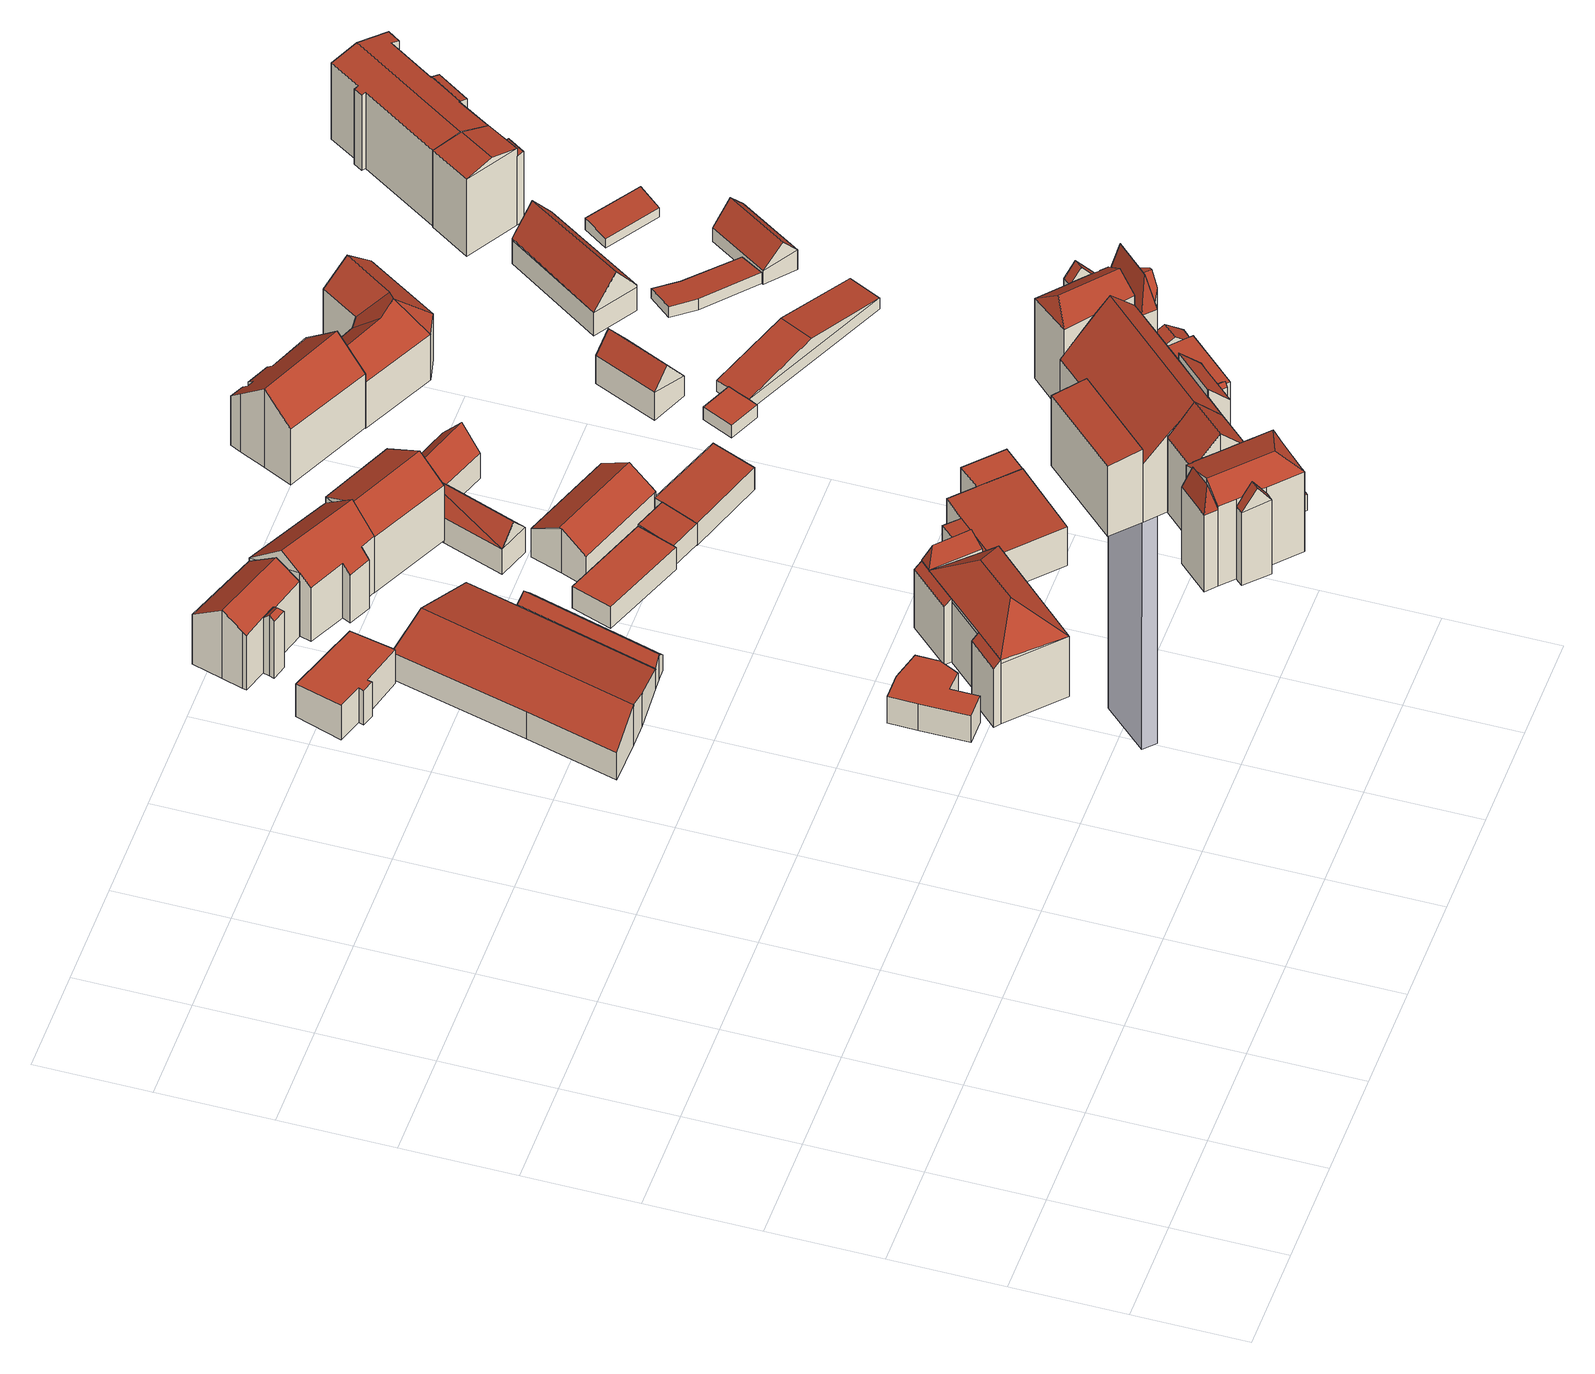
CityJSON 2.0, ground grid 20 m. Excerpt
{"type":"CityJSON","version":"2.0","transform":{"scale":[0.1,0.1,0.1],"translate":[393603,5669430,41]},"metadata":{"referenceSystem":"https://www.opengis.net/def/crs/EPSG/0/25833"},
"CityObjects":{
"building1":{"type":"Building","attributes":{"name":"Freie Werkschule Meißen","Dachtyp_tdc":"tdcPolyFlatRoof","Gemeindeschluessel":14627140,"Dachneigung":0,"QualitaetDacherkennung":11,"Geometrietyp2DReferenz":"3000","function":"31001_3021","roofType":"1000","measuredHeight":5.9},"geometry":[{"type":"MultiSurface","lod":"2","boundaries":[[[0,1,2,3]],[[1,4,5,2]],[[4,6,7,5]],[[6,8,9,7]],[[8,10,11,9]],[[10,12,13,11]],[[12,14,15,13]],[[14,16,17,15]],[[16,0,3,17]],[[16,14,12,10,8,6,4,1,0]],[[3,2,5,7,9,11,13,15,17]]],"semantics":{"surfaces":[{"type":"WallSurface"},{"type":"RoofSurface"},{"type":"GroundSurface"}],"values":[0,0,0,0,0,0,0,0,0,1,2]}}]},
"building2":{"type":"Building","attributes":{"name":"Freie Werkschule Meißen","Gemeindeschluessel":14627140,"Geometrietyp2DReferenz":"3000","function":"31001_3021","roofType":"9999"},"children":["building2-1","building2-2","building2-3","building2-4"]},
"building2-1":{"type":"BuildingPart","attributes":{"Dachtyp_tdc":"tdcFreeFormRoof","Dachneigung":71.28,"QualitaetDacherkennung":14,"Geometrietyp2DReferenz":"3000","roofType":"5000","measuredHeight":18.09},"parents":["building2"],"geometry":[{"type":"MultiSurface","lod":"2","boundaries":[[[18,19,20,21,22]],[[19,23,24,25,26,20]],[[27,28,29,23]],[[27,23,19]],[[28,27,19,18]],[[28,18,29]],[[21,20,26,30]],[[31,24,23,29]],[[32,30,26,25]],[[31,33,32,25,24]],[[22,33,31,29,18]],[[21,30,32,33,22]]],"semantics":{"surfaces":[{"type":"WallSurface"},{"type":"RoofSurface"},{"type":"GroundSurface"},{"type":"ClosureSurface"}],"values":[0,0,1,1,1,1,2,0,3,3,0,3]}}]},
"building2-2":{"type":"BuildingPart","attributes":{"Dachtyp_tdc":"tdcPolyFlatRoof","Dachneigung":45.99,"QualitaetDacherkennung":41,"Geometrietyp2DReferenz":"3000","roofType":"2100","measuredHeight":14.23},"parents":["building2"],"geometry":[{"type":"MultiSurface","lod":"2","boundaries":[[[34,35,36,37,38]],[[39,40,41,42,43]],[[40,34,38,41]],[[40,39,35,34]],[[38,37,42,41]],[[43,42,37,36]],[[43,36,35,39]]],"semantics":{"surfaces":[{"type":"WallSurface"},{"type":"RoofSurface"},{"type":"GroundSurface"},{"type":"ClosureSurface"}],"values":[0,0,0,1,2,3,3]}}]},
"building2-3":{"type":"BuildingPart","attributes":{"Dachtyp_tdc":"tdcHipRoof","Dachneigung":41.72,"QualitaetDacherkennung":40,"Geometrietyp2DReferenz":"3000","roofType":"3200","measuredHeight":19.46},"parents":["building2"],"geometry":[{"type":"MultiSurface","lod":"2","boundaries":[[[44,43,42,45]],[[36,46,47,37]],[[25,48,49,26]],[[48,44,45,49]],[[50,44,51]],[[48,24,31,52]],[[44,48,52,51]],[[31,53,54,50,51,52]],[[36,35,54,53,55,46]],[[25,24,48]],[[44,50,39,43]],[[45,42,37,47,30,26,49]],[[37,42,43,36]],[[30,47,46,32]],[[26,30,32,25]],[[54,35,39,50]],[[43,39,35,36]],[[31,33,55,53]],[[46,55,33,32]],[[32,33,31,24,25]]],"semantics":{"surfaces":[{"type":"WallSurface"},{"type":"RoofSurface"},{"type":"GroundSurface"},{"type":"ClosureSurface"}],"values":[0,0,0,0,1,1,1,1,0,0,0,2,3,3,3,0,3,0,3,3]}}]},
"building2-4":{"type":"BuildingPart","attributes":{"Dachtyp_tdc":"tdcPolyFlatRoof","Dachneigung":44.21,"QualitaetDacherkennung":27,"Geometrietyp2DReferenz":"3000","roofType":"2100","measuredHeight":14.14},"parents":["building2"],"geometry":[{"type":"MultiSurface","lod":"2","boundaries":[[[56,22,21,57]],[[55,58,59,47,46]],[[58,56,57,59]],[[58,55,33,22,56]],[[57,21,30,47,59]],[[33,32,30,21,22]],[[46,47,30,32]],[[55,46,32,33]]],"semantics":{"surfaces":[{"type":"WallSurface"},{"type":"RoofSurface"},{"type":"GroundSurface"},{"type":"ClosureSurface"}],"values":[0,0,0,1,2,3,3,3]}}]},
"building3":{"type":"Building","attributes":{"Dachtyp_tdc":"tdcPolyFlatRoof","Gemeindeschluessel":14627140,"Dachneigung":2.69,"QualitaetDacherkennung":80,"Geometrietyp2DReferenz":"3000","function":"31001_9998","roofType":"2100","measuredHeight":7.61},"geometry":[{"type":"MultiSurface","lod":"2","boundaries":[[[60,61,62,63]],[[61,64,65,62]],[[64,66,67,65]],[[66,68,69,67]],[[68,70,71,69]],[[70,72,73,71]],[[72,74,75,73]],[[74,76,77,75]],[[76,60,63,77]],[[76,74,72,70,68,66,64,61,60]],[[63,62,65,67,69,71,73,75,77]]],"semantics":{"surfaces":[{"type":"WallSurface"},{"type":"RoofSurface"},{"type":"GroundSurface"}],"values":[0,0,0,0,0,0,0,0,0,1,2]}}]},
"building4":{"type":"Building","attributes":{"Gemeindeschluessel":14627140,"Geometrietyp2DReferenz":"3000","function":"31001_9998","roofType":"9999"},"children":["building4-1","building4-2"]},
"building4-1":{"type":"BuildingPart","attributes":{"Dachtyp_tdc":"tdcGableRoof","Dachneigung":47.53,"QualitaetDacherkennung":18,"Geometrietyp2DReferenz":"3000","roofType":"3100","measuredHeight":5.54},"parents":["building4"],"geometry":[{"type":"MultiSurface","lod":"2","boundaries":[[[78,79,80,81]],[[79,82,83,80]],[[82,84,85,83]],[[84,86,87,88,85]],[[89,78,81,90,91]],[[84,82,79,78]],[[78,89,86,84]],[[81,80,83,85,88,90]],[[89,91,87,86]],[[91,90,88,87]]],"semantics":{"surfaces":[{"type":"WallSurface"},{"type":"RoofSurface"},{"type":"GroundSurface"},{"type":"ClosureSurface"}],"values":[0,0,0,0,0,1,1,2,0,3]}}]},
"building4-2":{"type":"BuildingPart","attributes":{"Dachtyp_tdc":"tdcGableRoof","Dachneigung":20.49,"QualitaetDacherkennung":82,"Geometrietyp2DReferenz":"3000","roofType":"3100","measuredHeight":8.92},"parents":["building4"],"geometry":[{"type":"MultiSurface","lod":"2","boundaries":[[[87,92,93,88]],[[92,94,95,93]],[[94,96,97,95]],[[96,98,99,97]],[[98,100,101,99]],[[100,102,103,101]],[[102,104,105,103]],[[104,106,107,105]],[[106,91,90,107]],[[104,102,100,98,96,94]],[[94,92,87,91,106,104]],[[88,93,95,97,99,101,103,105,107,90]],[[88,90,91,87]]],"semantics":{"surfaces":[{"type":"WallSurface"},{"type":"RoofSurface"},{"type":"GroundSurface"},{"type":"ClosureSurface"}],"values":[0,0,0,0,0,0,0,0,0,1,1,2,3]}}]},
"building5":{"type":"Building","attributes":{"Gemeindeschluessel":14627140,"Geometrietyp2DReferenz":"3000","function":"31001_9998","roofType":"9999"},"children":["building5-1","building5-2"]},
"building5-1":{"type":"BuildingPart","attributes":{"Dachtyp_tdc":"tdcGableRoof","Dachneigung":36.43,"QualitaetDacherkennung":55,"Geometrietyp2DReferenz":"3000","roofType":"3100","measuredHeight":15.14},"parents":["building5"],"geometry":[{"type":"MultiSurface","lod":"2","boundaries":[[[108,109,110,111,112]],[[109,113,114,110]],[[113,115,116,114]],[[115,117,118,116]],[[117,119,120,118]],[[119,121,122,120]],[[121,123,124,122]],[[123,125,126,124]],[[121,119,117,115]],[[115,113,109,108,127,128,125,123,121]],[[129,111,110,114,116,118,120,122,124,126]],[[108,112,130,127]],[[112,111,129,130]],[[130,128,127]],[[129,126,125,128,130]]],"semantics":{"surfaces":[{"type":"WallSurface"},{"type":"RoofSurface"},{"type":"GroundSurface"},{"type":"ClosureSurface"}],"values":[0,0,0,0,0,0,0,0,1,1,2,0,3,0,3]}}]},
"building5-2":{"type":"BuildingPart","attributes":{"Dachtyp_tdc":"tdcFreeFormRoof","Dachneigung":46.26,"QualitaetDacherkennung":19,"Geometrietyp2DReferenz":"3000","roofType":"5000","measuredHeight":13.44},"parents":["building5"],"geometry":[{"type":"MultiSurface","lod":"2","boundaries":[[[131,132,133,126,125]],[[132,134,135,133]],[[134,136,137,135]],[[136,112,111,137]],[[132,131,138]],[[131,128,130,112,136,138]],[[136,134,132,138]],[[111,129,126,133,135,137]],[[130,129,111,112]],[[125,128,131]],[[126,129,130,128,125]]],"semantics":{"surfaces":[{"type":"WallSurface"},{"type":"RoofSurface"},{"type":"GroundSurface"},{"type":"ClosureSurface"}],"values":[0,0,0,0,1,1,1,2,3,0,3]}}]},
"building6":{"type":"Building","attributes":{"name":"Freie Werkschule Meißen","Gemeindeschluessel":14627140,"Geometrietyp2DReferenz":"3000","function":"31001_3021","roofType":"9999"},"children":["building6-1","building6-2","building6-3","building6-4"]},
"building6-1":{"type":"BuildingPart","attributes":{"Dachtyp_tdc":"tdcPolyFlatRoof","Dachneigung":6.42,"QualitaetDacherkennung":47,"Geometrietyp2DReferenz":"3000","roofType":"2100","measuredHeight":6.28},"parents":["building6"],"geometry":[{"type":"MultiSurface","lod":"2","boundaries":[[[139,140,141,142]],[[140,143,144,141]],[[143,145,146,144]],[[145,147,148,146]],[[147,149,150,148]],[[149,147,145,143,140,139,151]],[[142,141,144,146,148,150,152]],[[151,152,150,149]],[[139,142,152,151]]],"semantics":{"surfaces":[{"type":"WallSurface"},{"type":"RoofSurface"},{"type":"GroundSurface"},{"type":"ClosureSurface"}],"values":[0,0,0,0,0,1,2,3,3]}}]},
"building6-2":{"type":"BuildingPart","attributes":{"Dachtyp_tdc":"tdcPolyFlatRoof","Dachneigung":2.98,"QualitaetDacherkennung":57,"Geometrietyp2DReferenz":"3000","roofType":"2100","measuredHeight":9.28},"parents":["building6"],"geometry":[{"type":"MultiSurface","lod":"2","boundaries":[[[153,154,155,150,149]],[[154,156,157,155]],[[158,156,154,153]],[[150,155,157,152]],[[159,156,158]],[[159,151,152,157,156]],[[149,151,159,158,153]],[[150,152,151,149]]],"semantics":{"surfaces":[{"type":"WallSurface"},{"type":"RoofSurface"},{"type":"GroundSurface"},{"type":"ClosureSurface"}],"values":[0,0,1,2,0,3,0,3]}}]},
"building6-3":{"type":"BuildingPart","attributes":{"Dachtyp_tdc":"tdcPolyFlatRoof","Dachneigung":0,"QualitaetDacherkennung":63,"Geometrietyp2DReferenz":"3000","roofType":"1000","measuredHeight":9.21},"parents":["building6"],"geometry":[{"type":"MultiSurface","lod":"2","boundaries":[[[160,161,162,163]],[[161,164,165,162]],[[164,166,167,165]],[[166,164,161,160]],[[163,162,165,167]],[[163,167,166,160]]],"semantics":{"surfaces":[{"type":"WallSurface"},{"type":"RoofSurface"},{"type":"GroundSurface"},{"type":"ClosureSurface"}],"values":[0,0,0,1,2,3]}}]},
"building6-4":{"type":"BuildingPart","attributes":{"Dachtyp_tdc":"tdcPolyFlatRoof","Dachneigung":2.68,"QualitaetDacherkennung":76,"Geometrietyp2DReferenz":"3000","roofType":"2100","measuredHeight":9.32},"parents":["building6"],"geometry":[{"type":"MultiSurface","lod":"2","boundaries":[[[168,169,170,167,166]],[[169,171,139,142,170]],[[156,172,173,157]],[[172,174,160,163,173]],[[174,172,156,159,171,169,168]],[[167,170,142,152,157,173,163]],[[151,139,171,159]],[[152,142,139,151]],[[157,152,151,159,156]],[[166,160,174,168]],[[166,167,163,160]]],"semantics":{"surfaces":[{"type":"WallSurface"},{"type":"RoofSurface"},{"type":"GroundSurface"},{"type":"ClosureSurface"}],"values":[0,0,0,0,1,2,0,3,3,0,3]}}]},
"building7":{"type":"Building","attributes":{"Dachtyp_tdc":"tdcFreeFormRoof","Gemeindeschluessel":14627140,"Dachneigung":40.73,"QualitaetDacherkennung":49,"Geometrietyp2DReferenz":"3000","function":"31001_9998","roofType":"5000","measuredHeight":17.23},"geometry":[{"type":"MultiSurface","lod":"2","boundaries":[[[175,176,177,178]],[[176,179,180,177]],[[179,181,182,180]],[[181,183,184,182]],[[183,185,186,184]],[[185,187,188,186]],[[187,189,190,188]],[[189,191,192,190]],[[191,193,194,192]],[[193,175,178,194]],[[195,187,185,183,196]],[[176,175,193,191,189,195,196,181,179]],[[189,187,195]],[[183,181,196]],[[178,177,180,182,184,186,188,190,192,194]]],"semantics":{"surfaces":[{"type":"WallSurface"},{"type":"RoofSurface"},{"type":"GroundSurface"}],"values":[0,0,0,0,0,0,0,0,0,0,1,1,0,0,2]}}]},
"building8":{"type":"Building","attributes":{"Dachtyp_tdc":"tdcPolyFlatRoof","Gemeindeschluessel":14627140,"Dachneigung":0,"QualitaetDacherkennung":82,"Geometrietyp2DReferenz":"3000","function":"31001_9998","roofType":"1000","measuredHeight":4.85},"geometry":[{"type":"MultiSurface","lod":"2","boundaries":[[[197,198,199,200]],[[198,201,202,199]],[[201,203,204,202]],[[203,205,206,204]],[[205,197,200,206]],[[205,203,201,198,197]],[[200,199,202,204,206]]],"semantics":{"surfaces":[{"type":"WallSurface"},{"type":"RoofSurface"},{"type":"GroundSurface"}],"values":[0,0,0,0,0,1,2]}}]},
"building9":{"type":"Building","attributes":{"Dachtyp_tdc":"tdcGableRoof","Gemeindeschluessel":14627140,"Dachneigung":28.98,"QualitaetDacherkennung":44,"Geometrietyp2DReferenz":"3000","function":"31001_9998","roofType":"3100","measuredHeight":16.88},"geometry":[{"type":"MultiSurface","lod":"2","boundaries":[[[207,208,209,210]],[[208,211,212,209]],[[211,213,214,212]],[[213,207,210,214]],[[211,208,215]],[[207,213,216]],[[208,207,216,215]],[[213,211,215,216]],[[210,209,212,214]]],"semantics":{"surfaces":[{"type":"WallSurface"},{"type":"RoofSurface"},{"type":"GroundSurface"}],"values":[0,0,0,0,0,0,1,1,2]}}]},
"building10":{"type":"Building","attributes":{"Dachtyp_tdc":"tdcPolyFlatRoof","Gemeindeschluessel":14627140,"Dachneigung":5.27,"QualitaetDacherkennung":76,"Geometrietyp2DReferenz":"3000","function":"31001_9998","roofType":"2100","measuredHeight":5.24},"geometry":[{"type":"MultiSurface","lod":"2","boundaries":[[[217,218,204,206]],[[218,219,220,204]],[[219,221,222,220]],[[221,217,206,222]],[[221,219,218,217]],[[206,204,220,222]]],"semantics":{"surfaces":[{"type":"WallSurface"},{"type":"RoofSurface"},{"type":"GroundSurface"}],"values":[0,0,0,0,1,2]}}]},
"building11":{"type":"Building","attributes":{"Dachtyp_tdc":"tdcFreeFormRoof","Gemeindeschluessel":14627140,"Dachneigung":33.42,"QualitaetDacherkennung":86,"Geometrietyp2DReferenz":"3000","function":"31001_9998","roofType":"5000","measuredHeight":9.97},"geometry":[{"type":"MultiSurface","lod":"2","boundaries":[[[223,224,225,226]],[[224,227,228,225]],[[227,229,230,228]],[[229,231,232,230]],[[231,233,234,232]],[[233,223,226,234]],[[233,231,235,236,224,223]],[[235,229,227,236]],[[227,224,236]],[[231,229,235]],[[226,225,228,230,232,234]]],"semantics":{"surfaces":[{"type":"WallSurface"},{"type":"RoofSurface"},{"type":"GroundSurface"}],"values":[0,0,0,0,0,0,1,1,0,0,2]}}]},
"building12":{"type":"Building","attributes":{"name":"Freie Werkschule Meißen","Gemeindeschluessel":14627140,"Geometrietyp2DReferenz":"3000","function":"31001_3021","roofType":"9999"},"children":["building12-1","building12-2","building12-3","building12-4","building12-5","building12-6","building12-7","building12-8","building12-9","building12-10","building12-11","building12-12","building12-13"]},
"building12-1":{"type":"BuildingPart","attributes":{"Dachtyp_tdc":"tdcPolyFlatRoof","Dachneigung":5.54,"QualitaetDacherkennung":63,"Geometrietyp2DReferenz":"3000","roofType":"2100","measuredHeight":16.21},"parents":["building12"],"geometry":[{"type":"MultiSurface","lod":"2","boundaries":[[[237,238,239,240,241]],[[238,242,243,239]],[[242,244,245,246,243]],[[244,242,238,237]],[[240,239,243,246]],[[241,245,244,237]],[[241,240,246,245]]],"semantics":{"surfaces":[{"type":"WallSurface"},{"type":"RoofSurface"},{"type":"GroundSurface"},{"type":"ClosureSurface"}],"values":[0,0,0,1,2,0,3]}}]},
"building12-2":{"type":"BuildingPart","attributes":{"Dachtyp_tdc":"tdcPolyFlatRoof","Dachneigung":0,"QualitaetDacherkennung":63,"Geometrietyp2DReferenz":"3000","roofType":"1000","measuredHeight":3.4},"parents":["building12"],"geometry":[{"type":"MultiSurface","lod":"2","boundaries":[[[247,248,249,250]],[[248,251,252,249]],[[253,254,251,248,247]],[[250,249,252,255]],[[255,252,251,254,253]],[[250,255,253,247]]],"semantics":{"surfaces":[{"type":"WallSurface"},{"type":"RoofSurface"},{"type":"GroundSurface"},{"type":"ClosureSurface"}],"values":[0,0,1,2,3,3]}}]},
"building12-3":{"type":"BuildingPart","attributes":{"Dachtyp_tdc":"tdcGableRoof","Dachneigung":43.5,"QualitaetDacherkennung":45,"Geometrietyp2DReferenz":"3000","roofType":"3100","measuredHeight":21.83},"parents":["building12"],"geometry":[{"type":"MultiSurface","lod":"2","boundaries":[[[245,256,257,246]],[[256,258,259,257]],[[260,261,262,263,264]],[[265,266,267,268]],[[266,269,270,267]],[[271,241,240,272,273]],[[274,269,266,265,275,261,260,276,277,278]],[[278,279,258,256,245,241,271,280,281,274]],[[246,257,259,282,283,263,262,284,268,267,270,285,286,272,240]],[[287,279,278]],[[282,259,258,279,287]],[[277,287,278]],[[276,288,283,282,287,277]],[[260,264,288,276]],[[264,263,283,288]],[[275,284,262,261]],[[265,268,284,275]],[[285,270,269,274]],[[271,273,280]],[[281,286,285,274]],[[273,272,286,281,280]],[[246,240,241,245]]],"semantics":{"surfaces":[{"type":"WallSurface"},{"type":"RoofSurface"},{"type":"GroundSurface"},{"type":"ClosureSurface"}],"values":[0,0,0,0,0,0,1,1,2,0,3,0,3,0,3,3,3,3,0,3,3,3]}}]},
"building12-4":{"type":"BuildingPart","attributes":{"Dachtyp_tdc":"tdcHipAndGableRoof","Dachneigung":22.13,"QualitaetDacherkennung":12,"Geometrietyp2DReferenz":"3000","roofType":"5000","measuredHeight":20.81},"parents":["building12"],"geometry":[{"type":"MultiSurface","lod":"2","boundaries":[[[289,290,291,292,293,294]],[[295,296,297,298,299]],[[296,300,301,297]],[[300,302,303,304,301]],[[305,306,307]],[[305,308,247,250,306]],[[309,310,311,312,313]],[[310,314,315,311]],[[314,316,317,315]],[[316,318,317]],[[314,310,309,319,320]],[[319,308,305,321,322,323,302,300,296,295,324,320]],[[324,290,289,325,326,316,314,320]],[[293,292,327,298,297,301,304,328,306,250,255,329,312,311,315,317]],[[330,291,290,324]],[[327,292,291,330]],[[295,299,330,324]],[[327,330,299,298]],[[323,303,302]],[[307,321,305]],[[306,328,322,321,307]],[[328,304,303,323,322]],[[253,247,308,319,331]],[[253,255,250,247]],[[309,313,332,331,319]],[[313,312,329,332]],[[332,329,255,253,331]],[[289,294,325]],[[326,318,316]],[[294,293,317,318]],[[294,318,326,325]]],"semantics":{"surfaces":[{"type":"WallSurface"},{"type":"RoofSurface"},{"type":"GroundSurface"},{"type":"ClosureSurface"}],"values":[0,0,0,0,0,0,0,0,0,0,1,1,1,2,0,3,0,3,0,0,3,3,0,3,0,3,3,0,0,3,3]}}]},
"building12-5":{"type":"BuildingPart","attributes":{"Dachtyp_tdc":"tdcHipAndGableRoof","Dachneigung":20.2,"QualitaetDacherkennung":16,"Geometrietyp2DReferenz":"3000","roofType":"5000","measuredHeight":20.9},"parents":["building12"],"geometry":[{"type":"MultiSurface","lod":"2","boundaries":[[[333,334,335,336,337]],[[334,338,339,335]],[[338,340,339]],[[341,342,343,259,258]],[[342,344,345,343]],[[344,346,347,348,345]],[[342,341,349]],[[341,279,287,277,350,351,349]],[[351,338,334,333,352,353,346,344,342,349]],[[336,335,339,354,283,282,259,343,345,348]],[[355,340,338,351]],[[340,355,354,339]],[[350,276,288,355,351]],[[288,283,354,355]],[[341,258,279]],[[277,276,350]],[[258,259,282,287,279]],[[287,282,283,288,276,277]],[[337,352,333]],[[353,347,346]],[[337,336,348,347]],[[337,347,353,352]]],"semantics":{"surfaces":[{"type":"WallSurface"},{"type":"RoofSurface"},{"type":"GroundSurface"},{"type":"ClosureSurface"}],"values":[0,0,0,0,0,0,1,1,1,2,0,3,0,3,0,0,3,3,0,0,3,3]}}]},
"building12-6":{"type":"BuildingPart","attributes":{"Dachtyp_tdc":"tdcFreeFormRoof","Dachneigung":79.25,"QualitaetDacherkennung":19,"Geometrietyp2DReferenz":"3000","roofType":"5000","measuredHeight":23.81},"parents":["building12"],"geometry":[{"type":"MultiSurface","lod":"2","boundaries":[[[264,356,357]],[[356,358,359,360,361,362,357]],[[361,340,362]],[[340,355,288,264,357,362]],[[263,283,354,339,363,364,365]],[[366,367,339,354,283,263]],[[367,368,363,339]],[[368,369,364,363]],[[369,370,365,364]],[[370,366,263,365]],[[264,288,283,263]],[[355,340,339,354]],[[288,355,354,283]],[[363,339,340,361,371,372]],[[358,373,359]],[[360,371,361]],[[373,364,363,372]],[[372,371,360,359,373]],[[356,365,364,373,358]],[[264,263,365,356]]],"semantics":{"surfaces":[{"type":"RoofSurface"},{"type":"GroundSurface"},{"type":"ClosureSurface"},{"type":"WallSurface"}],"values":[0,0,0,0,1,2,2,2,2,2,2,2,2,3,3,3,2,2,3,3]}}]},
"building12-7":{"type":"BuildingPart","attributes":{"Dachtyp_tdc":"tdcGableRoof","Dachneigung":52.76,"QualitaetDacherkennung":44,"Geometrietyp2DReferenz":"3000","roofType":"3100","measuredHeight":20.27},"parents":["building12"],"geometry":[{"type":"MultiSurface","lod":"2","boundaries":[[[347,374,375,348]],[[374,376,377,375]],[[376,337,336,377]],[[376,374,378]],[[374,347,353,379,378]],[[337,376,378,379,352]],[[348,375,377,336]],[[348,336,337,347]],[[379,353,352]],[[352,353,347,337]]],"semantics":{"surfaces":[{"type":"WallSurface"},{"type":"RoofSurface"},{"type":"GroundSurface"},{"type":"ClosureSurface"}],"values":[0,0,0,0,1,1,2,3,0,3]}}]},
"building12-8":{"type":"BuildingPart","attributes":{"Dachtyp_tdc":"tdcGableRoof","Dachneigung":47.87,"QualitaetDacherkennung":69,"Geometrietyp2DReferenz":"3000","roofType":"3100","measuredHeight":22.1},"parents":["building12"],"geometry":[{"type":"MultiSurface","lod":"2","boundaries":[[[266,267,270,269]],[[266,307,306,267]],[[303,273,272,304]],[[380,321,307,266,269,381]],[[381,280,273,303,323,380]],[[286,285,270,267,306,328,304,272]],[[269,274,281,381]],[[269,270,285,274]],[[274,285,286,281]],[[322,321,380]],[[328,306,307,321,322]],[[323,322,380]],[[328,322,323,303,304]],[[281,280,381]],[[286,272,273,280,281]]],"semantics":{"surfaces":[{"type":"WallSurface"},{"type":"RoofSurface"},{"type":"GroundSurface"},{"type":"ClosureSurface"}],"values":[0,0,0,1,1,2,0,3,3,0,3,0,3,0,3]}}]},
"building12-9":{"type":"BuildingPart","attributes":{"Dachtyp_tdc":"tdcGableRoof","Dachneigung":55.67,"QualitaetDacherkennung":43,"Geometrietyp2DReferenz":"3000","roofType":"3100","measuredHeight":20.31},"parents":["building12"],"geometry":[{"type":"MultiSurface","lod":"2","boundaries":[[[318,382,383,317]],[[382,384,385,383]],[[384,294,293,385]],[[384,382,386]],[[382,318,326,387,386]],[[294,384,386,387,325]],[[317,383,385,293]],[[317,293,294,318]],[[387,326,325]],[[325,326,318,294]]],"semantics":{"surfaces":[{"type":"WallSurface"},{"type":"RoofSurface"},{"type":"GroundSurface"},{"type":"ClosureSurface"}],"values":[0,0,0,0,1,1,2,3,0,3]}}]},
"building12-10":{"type":"BuildingPart","attributes":{"Dachtyp_tdc":"tdcPolyFlatRoof","Dachneigung":3.1,"QualitaetDacherkennung":78,"Geometrietyp2DReferenz":"3000","roofType":"2100","measuredHeight":3.61},"parents":["building12"],"geometry":[{"type":"MultiSurface","lod":"2","boundaries":[[[388,389,390,391]],[[389,392,393,390]],[[392,313,312,393]],[[251,394,395,252]],[[394,388,391,395]],[[394,251,254,331,332,313,392,389,388]],[[391,390,393,312,329,255,252,395]],[[332,329,312,313]],[[254,253,331]],[[251,252,255,253,254]],[[331,253,255,329,332]]],"semantics":{"surfaces":[{"type":"WallSurface"},{"type":"RoofSurface"},{"type":"GroundSurface"},{"type":"ClosureSurface"}],"values":[0,0,0,0,0,1,2,3,0,3,3]}}]},
"building12-11":{"type":"BuildingPart","attributes":{"Dachtyp_tdc":"tdcFreeFormRoof","Dachneigung":55.25,"QualitaetDacherkennung":4,"Geometrietyp2DReferenz":"3000","roofType":"5000","measuredHeight":17.04},"parents":["building12"],"geometry":[{"type":"MultiSurface","lod":"2","boundaries":[[[396,397,398,399]],[[397,400,401,398]],[[400,373,364,401]],[[372,402,403,363]],[[402,404,405,403]],[[404,406,407,405]],[[406,408,409,407]],[[408,410,411,409]],[[410,412,413,411]],[[412,396,399,413]],[[414,415,416,417,418,371,360,419,420]],[[420,419,359,373,400,421,422,423]],[[410,414,420,423,412]],[[412,423,422,396]],[[396,422,421,397]],[[397,421,400]],[[372,371,418,402]],[[402,418,417,404]],[[404,417,416,406]],[[406,416,415,408]],[[408,415,414,410]],[[399,398,401,364,363,403,405,407,409,411,413]],[[363,364,373,372]],[[360,359,419]],[[373,359,360,371,372]]],"semantics":{"surfaces":[{"type":"WallSurface"},{"type":"RoofSurface"},{"type":"GroundSurface"},{"type":"ClosureSurface"}],"values":[0,0,0,0,0,0,0,0,0,0,1,1,0,0,0,0,0,0,0,0,0,2,3,0,3]}}]},
"building12-12":{"type":"BuildingPart","attributes":{"Dachtyp_tdc":"tdcFreeFormRoof","Dachneigung":76.05,"QualitaetDacherkennung":14,"Geometrietyp2DReferenz":"3000","roofType":"5000","measuredHeight":22.04},"parents":["building12"],"geometry":[{"type":"MultiSurface","lod":"2","boundaries":[[[291,424,425,292]],[[424,426,427,425]],[[426,299,298,427]],[[428,299,426]],[[429,428,426,424]],[[429,424,291]],[[428,429,291,330,299]],[[292,425,427,298,327]],[[292,327,330,291]],[[327,298,299,330]]],"semantics":{"surfaces":[{"type":"WallSurface"},{"type":"RoofSurface"},{"type":"GroundSurface"},{"type":"ClosureSurface"}],"values":[0,0,0,1,1,1,1,2,3,3]}}]},
"building12-13":{"type":"BuildingPart","attributes":{"Dachtyp_tdc":"tdcPolyFlatRoof","Dachneigung":47.09,"QualitaetDacherkennung":26,"Geometrietyp2DReferenz":"3000","roofType":"2100","measuredHeight":18.54},"parents":["building12"],"geometry":[{"type":"MultiSurface","lod":"2","boundaries":[[[430,262,261]],[[430,431,432,262]],[[431,433,434,432]],[[433,435,436,434]],[[435,437,265,268,436]],[[435,433,431,430,438,437]],[[268,284,262,432,434,436]],[[275,265,437,438]],[[275,284,268,265]],[[430,261,275,438]],[[261,262,284,275]]],"semantics":{"surfaces":[{"type":"WallSurface"},{"type":"RoofSurface"},{"type":"GroundSurface"},{"type":"ClosureSurface"}],"values":[0,0,0,0,0,1,2,0,3,0,3]}}]},
"building13":{"type":"Building","attributes":{"Dachtyp_tdc":"tdcFreeFormRoof","Gemeindeschluessel":14627140,"Dachneigung":51.17,"QualitaetDacherkennung":76,"Geometrietyp2DReferenz":"3000","function":"31001_9998","roofType":"5000","measuredHeight":10.19},"geometry":[{"type":"MultiSurface","lod":"2","boundaries":[[[439,440,441,442]],[[440,443,444,441]],[[443,445,446,444]],[[445,447,448,446]],[[447,449,450,448]],[[449,451,452,450]],[[451,439,442,452]],[[453,454,455,451,449]],[[453,449,447]],[[454,453,447,445]],[[445,455,454]],[[443,455,445]],[[440,455,443]],[[455,440,456]],[[456,440,439]],[[455,456,439,451]],[[442,441,444,446,448,450,452]]],"semantics":{"surfaces":[{"type":"WallSurface"},{"type":"RoofSurface"},{"type":"GroundSurface"}],"values":[0,0,0,0,0,0,0,1,0,1,1,1,1,1,0,1,2]}}]},
"building14":{"type":"Building","attributes":{"Dachtyp_tdc":"tdcPolyFlatRoof","Gemeindeschluessel":14627140,"Dachneigung":3.35,"QualitaetDacherkennung":85,"Geometrietyp2DReferenz":"3000","function":"31001_9998","roofType":"2100","measuredHeight":5.37},"geometry":[{"type":"MultiSurface","lod":"2","boundaries":[[[457,458,459,460]],[[458,461,462,459]],[[461,463,464,462]],[[463,465,466,464]],[[465,467,468,466]],[[467,457,460,468]],[[467,465,463,461,458,457]],[[460,459,462,464,466,468]]],"semantics":{"surfaces":[{"type":"WallSurface"},{"type":"RoofSurface"},{"type":"GroundSurface"}],"values":[0,0,0,0,0,0,1,2]}}]},
"building15":{"type":"Building","attributes":{"name":"Freie Werkschule Meißen","Gemeindeschluessel":14627140,"Geometrietyp2DReferenz":"3000","function":"31001_3021","roofType":"9999"},"children":["building15-1","building15-2","building15-3"]},
"building15-1":{"type":"BuildingPart","attributes":{"Dachtyp_tdc":"tdcPolyFlatRoof","Dachneigung":0,"QualitaetDacherkennung":57,"Geometrietyp2DReferenz":"3000","roofType":"1000","measuredHeight":7.7},"parents":["building15"],"geometry":[{"type":"MultiSurface","lod":"2","boundaries":[[[469,470,471,472,473]],[[470,474,475,471]],[[476,477,478,479]],[[477,480,481,478]],[[480,482,483,481]],[[482,484,485,486,487,483]],[[482,480,477,476,474,470,469,488,489,484]],[[487,472,471,475,479,478,481,483]],[[473,488,469]],[[489,485,484]],[[473,472,487,486]],[[473,486,485,489,488]],[[479,475,474,476]]],"semantics":{"surfaces":[{"type":"WallSurface"},{"type":"RoofSurface"},{"type":"GroundSurface"},{"type":"ClosureSurface"}],"values":[0,0,0,0,0,0,1,2,0,0,3,3,3]}}]},
"building15-2":{"type":"BuildingPart","attributes":{"Dachtyp_tdc":"tdcGableRoof","Dachneigung":40.58,"QualitaetDacherkennung":31,"Geometrietyp2DReferenz":"3000","roofType":"3100","measuredHeight":9.06},"parents":["building15"],"geometry":[{"type":"MultiSurface","lod":"2","boundaries":[[[490,491,492,493]],[[491,494,495,492]],[[494,473,472,495]],[[486,490,493,487]],[[485,489,496,497,498,499]],[[494,497,496,488,473]],[[490,499,498,491]],[[486,485,499,490]],[[491,498,497,494]],[[493,492,495,472,487]],[[487,472,473,486]],[[496,489,488]],[[488,489,485,486,473]]],"semantics":{"surfaces":[{"type":"WallSurface"},{"type":"RoofSurface"},{"type":"GroundSurface"},{"type":"ClosureSurface"}],"values":[0,0,0,0,1,1,0,0,0,2,3,0,3]}}]},
"building15-3":{"type":"BuildingPart","attributes":{"Dachtyp_tdc":"tdcFreeFormRoof","Dachneigung":40.48,"QualitaetDacherkennung":54,"Geometrietyp2DReferenz":"3000","roofType":"5000","measuredHeight":9.15},"parents":["building15"],"geometry":[{"type":"MultiSurface","lod":"2","boundaries":[[[500,501,502,475,474]],[[501,503,504,502]],[[503,505,476,479,504]],[[506,507,503,501]],[[506,501,500]],[[507,506,500,505]],[[507,505,503]],[[479,475,502,504]],[[474,476,505,500]],[[474,475,479,476]]],"semantics":{"surfaces":[{"type":"WallSurface"},{"type":"RoofSurface"},{"type":"GroundSurface"},{"type":"ClosureSurface"}],"values":[0,0,0,1,0,1,1,2,0,3]}}]},
"building16":{"type":"Building","attributes":{"Dachtyp_tdc":"tdcGableRoof","Gemeindeschluessel":14627140,"Dachneigung":42.15,"QualitaetDacherkennung":43,"Geometrietyp2DReferenz":"3000","function":"31001_9998","roofType":"3100","measuredHeight":17.43},"geometry":[{"type":"MultiSurface","lod":"2","boundaries":[[[508,509,510,511]],[[509,512,513,510]],[[512,514,515,513]],[[514,516,517,515]],[[516,518,519,517]],[[518,520,521,519]],[[520,522,523,521]],[[522,524,525,523]],[[524,526,527,525]],[[526,528,529,527]],[[528,530,531,529]],[[530,532,533,531]],[[532,534,535,533]],[[534,508,511,535]],[[530,528,526,524]],[[524,522,520,518,516,514,512,509,508,534,532,530]],[[511,510,513,515,517,519,521,523,525,527,529,531,533,535]]],"semantics":{"surfaces":[{"type":"WallSurface"},{"type":"RoofSurface"},{"type":"GroundSurface"}],"values":[0,0,0,0,0,0,0,0,0,0,0,0,0,0,1,1,2]}}]},
"building17":{"type":"Building","attributes":{"Dachtyp_tdc":"tdcPolyFlatRoof","Gemeindeschluessel":14627140,"Dachneigung":0,"QualitaetDacherkennung":79,"Geometrietyp2DReferenz":"3000","function":"31001_9998","roofType":"1000","measuredHeight":2.77},"geometry":[{"type":"MultiSurface","lod":"2","boundaries":[[[536,537,538,539]],[[537,540,541,538]],[[540,542,543,541]],[[542,544,545,543]],[[544,546,547,545]],[[546,536,539,547]],[[546,544,542,540,537,536]],[[539,538,541,543,545,547]]],"semantics":{"surfaces":[{"type":"WallSurface"},{"type":"RoofSurface"},{"type":"GroundSurface"}],"values":[0,0,0,0,0,0,1,2]}}]},
"building18":{"type":"Building","attributes":{"Dachtyp_tdc":"tdcGableRoof","Gemeindeschluessel":14627140,"Dachneigung":53.01,"QualitaetDacherkennung":65,"Geometrietyp2DReferenz":"3000","function":"31001_9998","roofType":"3100","measuredHeight":10.05},"geometry":[{"type":"MultiSurface","lod":"2","boundaries":[[[548,549,550,551]],[[549,552,553,550]],[[552,554,555,553]],[[554,548,551,555]],[[552,549,556]],[[548,554,557]],[[549,548,557,556]],[[554,552,556,557]],[[551,550,553,555]]],"semantics":{"surfaces":[{"type":"WallSurface"},{"type":"RoofSurface"},{"type":"GroundSurface"}],"values":[0,0,0,0,0,0,1,1,2]}}]},
"building19":{"type":"Building","attributes":{"Dachtyp_tdc":"tdcFreeFormRoof","Gemeindeschluessel":14627140,"Dachneigung":42.09,"QualitaetDacherkennung":25,"Geometrietyp2DReferenz":"3000","function":"31001_9998","roofType":"5000","measuredHeight":15.58},"geometry":[{"type":"MultiSurface","lod":"2","boundaries":[[[558,559,560,561]],[[559,562,563,560]],[[562,564,565,563]],[[564,566,567,565]],[[566,568,569,567]],[[568,570,571,569]],[[570,572,573,571]],[[572,558,561,573]],[[574,572,570]],[[575,576,577,574,570,568]],[[575,568,566]],[[576,575,566,564]],[[578,577,576,564,562]],[[579,578,562,559]],[[579,559,558]],[[574,577,578,579,558,572]],[[561,560,563,565,567,569,571,573]]],"semantics":{"surfaces":[{"type":"WallSurface"},{"type":"RoofSurface"},{"type":"GroundSurface"}],"values":[0,0,0,0,0,0,0,0,1,1,0,1,1,1,0,1,2]}}]},
"building20":{"type":"Building","attributes":{"Dachtyp_tdc":"tdcFreeFormRoof","Gemeindeschluessel":14627140,"Dachneigung":10.31,"QualitaetDacherkennung":8,"Geometrietyp2DReferenz":"3000","function":"31001_9998","roofType":"5000","measuredHeight":5.32},"geometry":[{"type":"MultiSurface","lod":"2","boundaries":[[[580,581,582,583]],[[581,584,585,582]],[[581,580,586,587]],[[587,586,588,589,590,584]],[[584,581,587]],[[580,588,586]],[[585,591,592,593,583,582]],[[584,590,591,585]],[[590,589,592,591]],[[589,588,593,592]],[[588,580,583,593]]],"semantics":{"surfaces":[{"type":"WallSurface"},{"type":"RoofSurface"},{"type":"GroundSurface"}],"values":[0,0,1,1,0,0,2,0,0,0,0]}}]},
"building21":{"type":"Building","attributes":{"Dachtyp_tdc":"tdcPolyFlatRoof","Gemeindeschluessel":14627140,"Dachneigung":3.41,"QualitaetDacherkennung":82,"Geometrietyp2DReferenz":"3000","function":"31001_9998","roofType":"2100","measuredHeight":2.37},"geometry":[{"type":"MultiSurface","lod":"2","boundaries":[[[594,595,596,597]],[[595,598,599,596]],[[598,600,601,599]],[[600,602,603,601]],[[602,604,605,603]],[[604,594,597,605]],[[604,602,600,598,595,594]],[[597,596,599,601,603,605]]],"semantics":{"surfaces":[{"type":"WallSurface"},{"type":"RoofSurface"},{"type":"GroundSurface"}],"values":[0,0,0,0,0,0,1,2]}}]},
"building22":{"type":"Building","attributes":{"Dachtyp_tdc":"tdcGableRoof","Gemeindeschluessel":14627140,"Dachneigung":53.15,"QualitaetDacherkennung":82,"Geometrietyp2DReferenz":"3000","function":"31001_9998","roofType":"3100","measuredHeight":11.21},"geometry":[{"type":"MultiSurface","lod":"2","boundaries":[[[606,607,608,609]],[[607,610,611,608]],[[610,612,613,611]],[[612,614,615,613]],[[614,606,609,615]],[[616,614,617,618]],[[619,620,621,618,617]],[[607,621,620,610]],[[606,616,618,621,607]],[[610,620,619,612]],[[612,619,617,614]],[[614,616,606]],[[609,608,611,613,615]]],"semantics":{"surfaces":[{"type":"WallSurface"},{"type":"RoofSurface"},{"type":"GroundSurface"}],"values":[0,0,0,0,0,1,1,0,0,0,0,0,2]}}]},
"building23":{"type":"Building","attributes":{"Dachtyp_tdc":"tdcGableRoof","Gemeindeschluessel":14627140,"Dachneigung":50.44,"QualitaetDacherkennung":82,"Geometrietyp2DReferenz":"3000","function":"31001_9998","roofType":"3100","measuredHeight":7.34},"geometry":[{"type":"MultiSurface","lod":"2","boundaries":[[[622,623,624,625]],[[623,626,627,624]],[[626,628,629,627]],[[628,622,625,629]],[[626,623,630]],[[622,628,631]],[[623,622,631,630]],[[628,626,630,631]],[[625,624,627,629]]],"semantics":{"surfaces":[{"type":"WallSurface"},{"type":"RoofSurface"},{"type":"GroundSurface"}],"values":[0,0,0,0,0,0,1,1,2]}}]},
"building24":{"type":"Building","attributes":{"Gemeindeschluessel":14627140,"Geometrietyp2DReferenz":"3000","function":"31001_9998","roofType":"9999"},"children":["building24-1","building24-2"]},
"building24-1":{"type":"BuildingPart","attributes":{"Dachtyp_tdc":"tdcPolyFlatRoof","Dachneigung":6.29,"QualitaetDacherkennung":17,"Geometrietyp2DReferenz":"3000","roofType":"2100","measuredHeight":15.4},"parents":["building24"],"geometry":[{"type":"MultiSurface","lod":"2","boundaries":[[[632,633,634,635]],[[633,636,637,634]],[[636,638,639,637]],[[638,636,633,632]],[[635,634,637,639]],[[635,639,638,632]]],"semantics":{"surfaces":[{"type":"WallSurface"},{"type":"RoofSurface"},{"type":"GroundSurface"},{"type":"ClosureSurface"}],"values":[0,0,0,1,2,3]}}]},
"building24-2":{"type":"BuildingPart","attributes":{"Dachtyp_tdc":"tdcGableRoof","Dachneigung":13.8,"QualitaetDacherkennung":67,"Geometrietyp2DReferenz":"3000","roofType":"3100","measuredHeight":18.33},"parents":["building24"],"geometry":[{"type":"MultiSurface","lod":"2","boundaries":[[[640,641,642,639,638]],[[641,643,644,642]],[[643,645,646,644]],[[641,640,647]],[[645,643,648]],[[640,645,648,647]],[[643,641,647,648]],[[646,635,639,642,644]],[[640,638,632,635,646,645]],[[638,639,635,632]]],"semantics":{"surfaces":[{"type":"WallSurface"},{"type":"RoofSurface"},{"type":"GroundSurface"},{"type":"ClosureSurface"}],"values":[0,0,0,0,0,1,1,2,0,3]}}]},
"building25":{"type":"Building","attributes":{"Dachtyp_tdc":"tdcPolyFlatRoof","Gemeindeschluessel":14627140,"Dachneigung":4.88,"QualitaetDacherkennung":84,"Geometrietyp2DReferenz":"3000","function":"31001_9998","roofType":"2100","measuredHeight":2.59},"geometry":[{"type":"MultiSurface","lod":"2","boundaries":[[[649,650,651,652]],[[650,653,654,651]],[[653,655,656,654]],[[655,649,652,656]],[[655,653,650,649]],[[652,651,654,656]]],"semantics":{"surfaces":[{"type":"WallSurface"},{"type":"RoofSurface"},{"type":"GroundSurface"}],"values":[0,0,0,0,1,2]}}]},
"building26":{"type":"Building","attributes":{"Gemeindeschluessel":14627140,"Geometrietyp2DReferenz":"3000","function":"31001_9998","roofType":"9999"},"children":["building26-1","building26-2"]},
"building26-1":{"type":"BuildingPart","attributes":{"Dachtyp_tdc":"tdcGableRoof","Dachneigung":14.07,"QualitaetDacherkennung":78,"Geometrietyp2DReferenz":"3000","roofType":"3100","measuredHeight":18.14},"parents":["building26"],"geometry":[{"type":"MultiSurface","lod":"2","boundaries":[[[657,658,659,660]],[[658,661,662,659]],[[661,663,664,662]],[[663,665,666,664]],[[665,667,668,666]],[[667,669,670,668]],[[669,671,672,670]],[[671,673,674,672]],[[673,675,676,674]],[[677,678,679,680]],[[678,645,681,679]],[[645,682,683,681]],[[682,643,684,683]],[[643,685,686,684]],[[685,657,660,686]],[[682,645,678,677,675,673,671,669,667,665]],[[665,663,661,658,657,685,643,682]],[[660,659,662,664,666,668,670,672,674,676,680,679,681,683,684,686]],[[677,680,676,675]]],"semantics":{"surfaces":[{"type":"WallSurface"},{"type":"RoofSurface"},{"type":"GroundSurface"},{"type":"ClosureSurface"}],"values":[0,0,0,0,0,0,0,0,0,0,0,0,0,0,0,1,1,2,3]}}]},
"building26-2":{"type":"BuildingPart","attributes":{"Dachtyp_tdc":"tdcPolyFlatRoof","Dachneigung":16.92,"QualitaetDacherkennung":20,"Geometrietyp2DReferenz":"3000","roofType":"2100","measuredHeight":16.93},"parents":["building26"],"geometry":[{"type":"MultiSurface","lod":"2","boundaries":[[[687,677,680,688]],[[689,690,691,676,675]],[[690,687,688,691]],[[690,689,677,687]],[[688,680,676,691]],[[675,677,689]],[[675,676,680,677]]],"semantics":{"surfaces":[{"type":"WallSurface"},{"type":"RoofSurface"},{"type":"GroundSurface"},{"type":"ClosureSurface"}],"values":[0,0,0,1,2,0,3]}}]}
},
"vertices":[
[166,412,920],[166,362,920],[166,362,861],[166,412,861],[120,362,920],[120,362,861],[120,449,920],[120,449,861],[120,500,920],[120,500,861],[166,500,920],[166,500,861],[220,486,920],[220,486,861],[220,445,920],[220,445,861],[203,410,920],[203,410,861],
[385,528,959],[455,463,959],[455,463,816],[385,528,816],[385,528,957],[437,445,959],[437,445,952],[437,445,950],[437,445,816],[437,463,997],[386,510,996],[368,510,959],[368,510,816],[368,510,958],[368,510,950],[368,510,957],
[253,404,945],[262,395,958],[262,395,950],[262,395,816],[253,404,816],[214,344,958],[204,352,945],[204,352,816],[214,344,816],[214,344,950],
[304,260,950],[304,260,816],[320,458,950],[320,458,816],[459,425,950],[459,425,816],[214,344,959],[300,355,1011],[364,424,1011],[320,458,958],[262,395,959],[320,458,957],
[375,537,945],[375,537,816],[311,467,945],[311,467,816],
[5,1358,746],[32,1441,742],[32,1441,670],[5,1358,670],[169,1396,742],[169,1396,670],[150,1321,745],[150,1321,670],[148,1315,745],[148,1315,670],[71,1335,746],[71,1335,670],[69,1327,746],[69,1327,670],[47,1334,746],[47,1334,670],[50,1343,746],[50,1343,670],
[344,1167,732],[365,1163,709],[365,1163,677],[344,1167,677],[296,924,711],[296,924,677],[276,923,732],[276,923,677],[255,922,722],[255,922,720],[255,922,677],[323,1171,721],[323,1171,677],[323,1171,719],
[170,917,750],[170,917,677],[127,917,766],[127,917,677],[46,919,737],[46,919,677],[88,1080,737],[88,1080,677],[148,1315,736],[148,1315,677],[150,1321,736],[150,1321,677],[228,1298,766],[228,1298,677],[347,1262,719],[347,1262,677],
[103,1517,798],[59,1530,796],[59,1530,675],[103,1517,675],[103,1517,797],[61,1537,801],[61,1537,675],[72,1574,826],[72,1574,675],[88,1628,785],[88,1628,675],[223,1578,789],[223,1578,675],[208,1529,826],[208,1529,675],[196,1487,798],[196,1487,675],[129,1506,797],[129,1506,675],[130,1509,798],[130,1508,798],[130,1509,675],[130,1509,797],
[129,1506,800],[124,1489,800],[124,1489,675],[97,1497,800],[97,1497,675],[100,1505,809],[100,1505,675],[120,1499,809],
[487,444,865],[464,420,865],[464,420,807],[487,444,807],[459,425,866],[459,425,807],[437,445,869],[437,445,807],[455,463,870],[455,463,807],[460,469,870],[460,469,807],[484,447,866],[484,447,807],
[460,469,899],[522,538,900],[522,538,807],[548,515,898],[548,515,807],[484,447,898],[484,447,893],
[620,512,899],[653,549,899],[653,549,807],[620,512,807],[713,493,899],[713,493,807],[679,456,899],[679,456,807],
[679,456,900],[585,353,893],[585,353,807],[487,444,893],[580,549,900],[580,549,807],[620,512,900],
[247,1420,782],[254,1435,798],[254,1435,676],[247,1420,676],[190,1466,796],[190,1466,676],[196,1487,817],[196,1487,676],[223,1578,796],[223,1578,676],[368,1504,796],[368,1504,676],[374,1501,796],[374,1501,676],[322,1405,801],[322,1405,676],[295,1417,800],[295,1417,676],[287,1402,784],[287,1402,676],[345,1448,848],[205,1519,848],
[519,973,719],[364,1031,719],[364,1031,671],[519,973,671],[389,1102,719],[389,1102,671],[546,1044,719],[546,1044,671],[522,979,719],[522,979,671],
[374,1501,809],[504,1442,809],[504,1442,675],[374,1501,675],[465,1336,797],[465,1336,675],[322,1405,799],[322,1405,675],[482,1381,844],[344,1446,844],
[522,979,717],[546,1044,723],[604,1023,723],[604,1023,671],[581,958,717],[581,958,671],
[443,1096,734],[460,1142,765],[460,1142,667],[443,1096,667],[479,1198,731],[479,1198,667],[648,1137,731],[648,1137,667],[612,1036,734],[612,1036,667],[609,1037,734],[609,1037,667],[630,1085,767],[461,1145,767],
[709,269,971],[663,312,965],[663,312,809],[709,269,809],[709,269,937],[784,443,965],[784,443,809],[831,400,971],[831,400,938],[831,400,809],
[767,105,843],[782,120,843],[782,120,809],[767,105,809],[806,97,843],[806,97,809],[792,82,843],[798,88,843],[792,82,809],
[889,462,938],[889,462,809],[895,457,945],[895,457,809],[985,359,978],[906,273,978],[906,273,809],[985,359,809],[985,359,974],[844,205,977],[814,173,977],[814,173,809],[844,205,809],[813,173,977],[813,173,809],[742,239,980],[742,239,809],[742,239,976],[779,205,1027],[843,205,977],[999,375,978],[983,388,1000],[963,403,1027],[940,422,1000],[759,223,1002],[778,206,1026],[963,403,809],[999,375,809],[843,205,809],[779,205,809],[778,206,809],[963,403,1000],[999,375,974],
[635,92,986],[612,114,986],[612,114,979],[612,114,809],[635,92,809],[635,92,971],[660,167,1003],[679,188,991],[679,188,809],[660,167,809],[660,167,979],[687,179,992],[687,179,809],[687,180,992],[687,180,976],[687,180,809],[759,113,992],[759,113,809],[759,113,977],[767,105,992],[771,59,990],[730,15,987],[730,15,809],[771,59,809],[771,59,845],[725,9,986],[725,9,809],[675,55,986],[675,55,809],[675,55,973],[792,82,992],[726,57,1017],[749,122,992],[723,146,992],[698,170,992],[636,141,1017],[643,85,986],[669,61,986],[636,141,809],[723,146,809],[777,66,809],[636,141,979],[792,82,844],[777,66,845],
[1045,446,989],[1045,447,989],[1045,447,809],[1045,446,809],[1045,446,969],[1056,436,990],[1056,436,809],[1056,436,974],[895,457,999],[959,526,986],[959,526,809],[1005,483,988],[1005,483,809],[1006,483,988],[1006,483,981],[1006,483,809],[946,483,1018],[999,375,1001],[1032,410,1018],[1034,457,989],[1009,480,988],[1032,410,809],[1032,410,974],
[1005,340,974],[1004,360,1047],[1027,363,974],[1054,393,974],[1068,408,974],[1077,418,974],[1057,417,1047],[1077,418,809],[1027,363,809],[1005,340,809],[985,359,8],[1056,436,8],[1077,418,8],[1027,363,8],[1005,340,8],[1077,418,971],[1077,418,917],[1027,363,917],
[1018,497,982],[1018,497,809],[1057,461,970],[1057,461,809],[1033,483,1012],[1021,469,1012],
[723,146,1030],[778,206,1030],
[663,43,973],[663,43,809],[624,80,971],[624,80,809],[644,60,1012],[656,73,1012],
[812,32,845],[805,39,845],[805,39,809],[812,32,809],[792,39,845],[792,39,809],[842,64,843],[842,64,809],
[1049,359,917],[1042,366,917],[1042,366,809],[1049,359,809],[1033,357,917],[1033,357,809],[1084,411,917],[1084,411,809],[1076,404,917],[1076,404,809],[1077,404,917],[1077,404,809],[1084,397,917],[1084,397,809],[1085,378,917],[1085,378,809],[1069,360,917],[1069,360,809],[1085,378,978],[1084,397,974],[1077,404,974],[1076,404,974],[1084,411,971],[1056,395,980],[1081,373,980],[1042,366,934],[1049,359,934],[1069,360,954],
[593,131,979],[593,131,809],[642,184,979],[642,184,809],[643,166,1028],[611,132,1030],
[906,273,994],[936,246,951],[936,246,809],[926,236,951],[926,236,809],[873,178,951],[873,178,809],[844,205,994],[843,205,995],
[484,1209,725],[427,1229,725],[427,1229,669],[484,1209,669],[465,1336,725],[465,1336,669],[504,1442,725],[504,1442,669],[642,1395,725],[642,1395,669],[617,1325,725],[617,1325,669],[536,1354,725],[536,1354,669],[630,1360,771],[526,1396,769],[518,1393,762],[455,1219,762],
[581,958,718],[604,1023,722],[604,1023,669],[581,958,669],[609,1037,723],[609,1037,669],[612,1036,723],[612,1036,669],[751,986,723],[751,986,669],[724,910,718],[724,910,669],
[1053,296,883],[974,210,883],[974,210,806],[1053,296,806],[1053,296,868],[963,220,883],[963,220,806],[935,246,883],[936,246,883],[936,246,806],[935,246,806],[906,273,883],[906,273,806],[985,359,883],[985,359,806],[1005,340,883],[1005,340,881],[1005,340,868],[1005,340,806],[1041,308,883],[1008,337,883],
[1027,363,868],[1033,357,868],[1033,357,806],[1027,363,806],[1075,319,868],[1075,319,806],[1029,318,897],[1050,342,897],[1033,357,886],[1027,363,881],
[963,220,891],[954,209,891],[954,209,806],[926,236,891],[926,236,806],[935,246,891],[959,214,898],[933,238,897],
[590,1706,781],[586,1696,791],[586,1696,672],[590,1706,672],[597,1691,791],[597,1691,672],[602,1701,782],[602,1701,672],[644,1683,781],[644,1683,672],[640,1673,790],[640,1673,672],[716,1642,789],[716,1642,672],[704,1614,816],[704,1614,672],[690,1583,847],[690,1583,672],[666,1529,791],[666,1529,672],[511,1602,795],[511,1602,672],[535,1652,847],[535,1652,672],[556,1698,801],[556,1698,672],[566,1718,781],[566,1718,672],
[877,954,696],[822,979,696],[822,979,668],[877,954,668],[847,1033,696],[847,1033,668],[902,1009,696],[902,1009,668],[893,990,696],[893,990,668],[885,971,696],[885,971,668],
[822,1105,730],[871,1217,730],[871,1217,668],[822,1105,668],[936,1188,713],[936,1188,668],[887,1077,713],[887,1077,668],[898,1205,768],[849,1093,768],
[666,1529,772],[704,1614,772],[704,1614,670],[666,1529,670],[774,1585,772],[774,1585,670],[798,1587,772],[798,1587,670],[841,1654,772],[841,1654,670],[923,1602,772],[923,1602,670],[842,1474,772],[842,1474,670],[798,1464,772],[798,1464,670],[805,1526,825],[882,1628,816],[826,1540,816],[805,1527,826],[766,1535,817],[685,1572,814],
[1187,901,694],[1160,844,694],[1160,844,669],[1187,901,669],[885,971,694],[885,971,669],[1045,969,722],[1017,910,722],[911,1032,693],[902,1009,694],[893,990,694],[893,990,669],[902,1009,669],[911,1032,669],
[1074,1114,691],[1044,1153,691],[1044,1153,667],[1074,1114,667],[1077,1192,688],[1077,1192,667],[1106,1153,688],[1106,1153,667],[1186,1078,688],[1186,1078,667],[1160,1037,691],[1160,1037,667],
[1083,1422,718],[1152,1379,718],[1152,1379,667],[1083,1422,667],[1061,1233,718],[1061,1233,667],[1044,1205,718],[1044,1205,667],[970,1252,718],[970,1252,667],[1083,1422,722],[1009,1228,779],[1119,1400,779],[1044,1205,724],[1061,1233,724],[1152,1379,728],
[1160,1035,695],[1226,1139,695],[1226,1139,665],[1160,1035,665],[1279,1106,708],[1279,1106,665],[1208,994,708],[1208,994,665],[1256,1120,739],[1188,1011,739],
[1184,1473,820],[1197,1464,821],[1197,1464,667],[1184,1473,667],[1177,1433,821],[1177,1433,667],[1165,1440,820],[1165,1440,667],
[1165,1440,838],[1076,1494,838],[1076,1494,667],[1121,1564,838],[1121,1564,667],[1199,1498,838],[1199,1498,667],[1122,1467,851],[1161,1530,851],
[1282,1275,691],[1251,1234,686],[1251,1234,665],[1282,1275,665],[1161,1293,686],[1161,1293,665],[1190,1336,691],[1190,1336,665],
[1203,1707,836],[1213,1722,836],[1213,1722,669],[1203,1707,669],[1220,1718,838],[1220,1718,669],[1255,1773,838],[1255,1773,669],[1297,1745,851],[1297,1745,669],[1351,1710,834],[1351,1710,669],[1337,1688,834],[1337,1688,669],[1325,1697,838],[1325,1697,669],[1272,1615,838],[1272,1615,669],[1273,1614,838],[1273,1614,669],[1236,1556,838],[1234,1557,839],[1234,1557,669],[1236,1556,669],[1199,1498,669],[1160,1531,851],[1160,1531,669],[1121,1564,669],[1210,1702,838],[1210,1702,669],
[1248,1548,834],[1248,1548,669],[1273,1614,839],[1286,1606,834],[1286,1606,669]
]}
